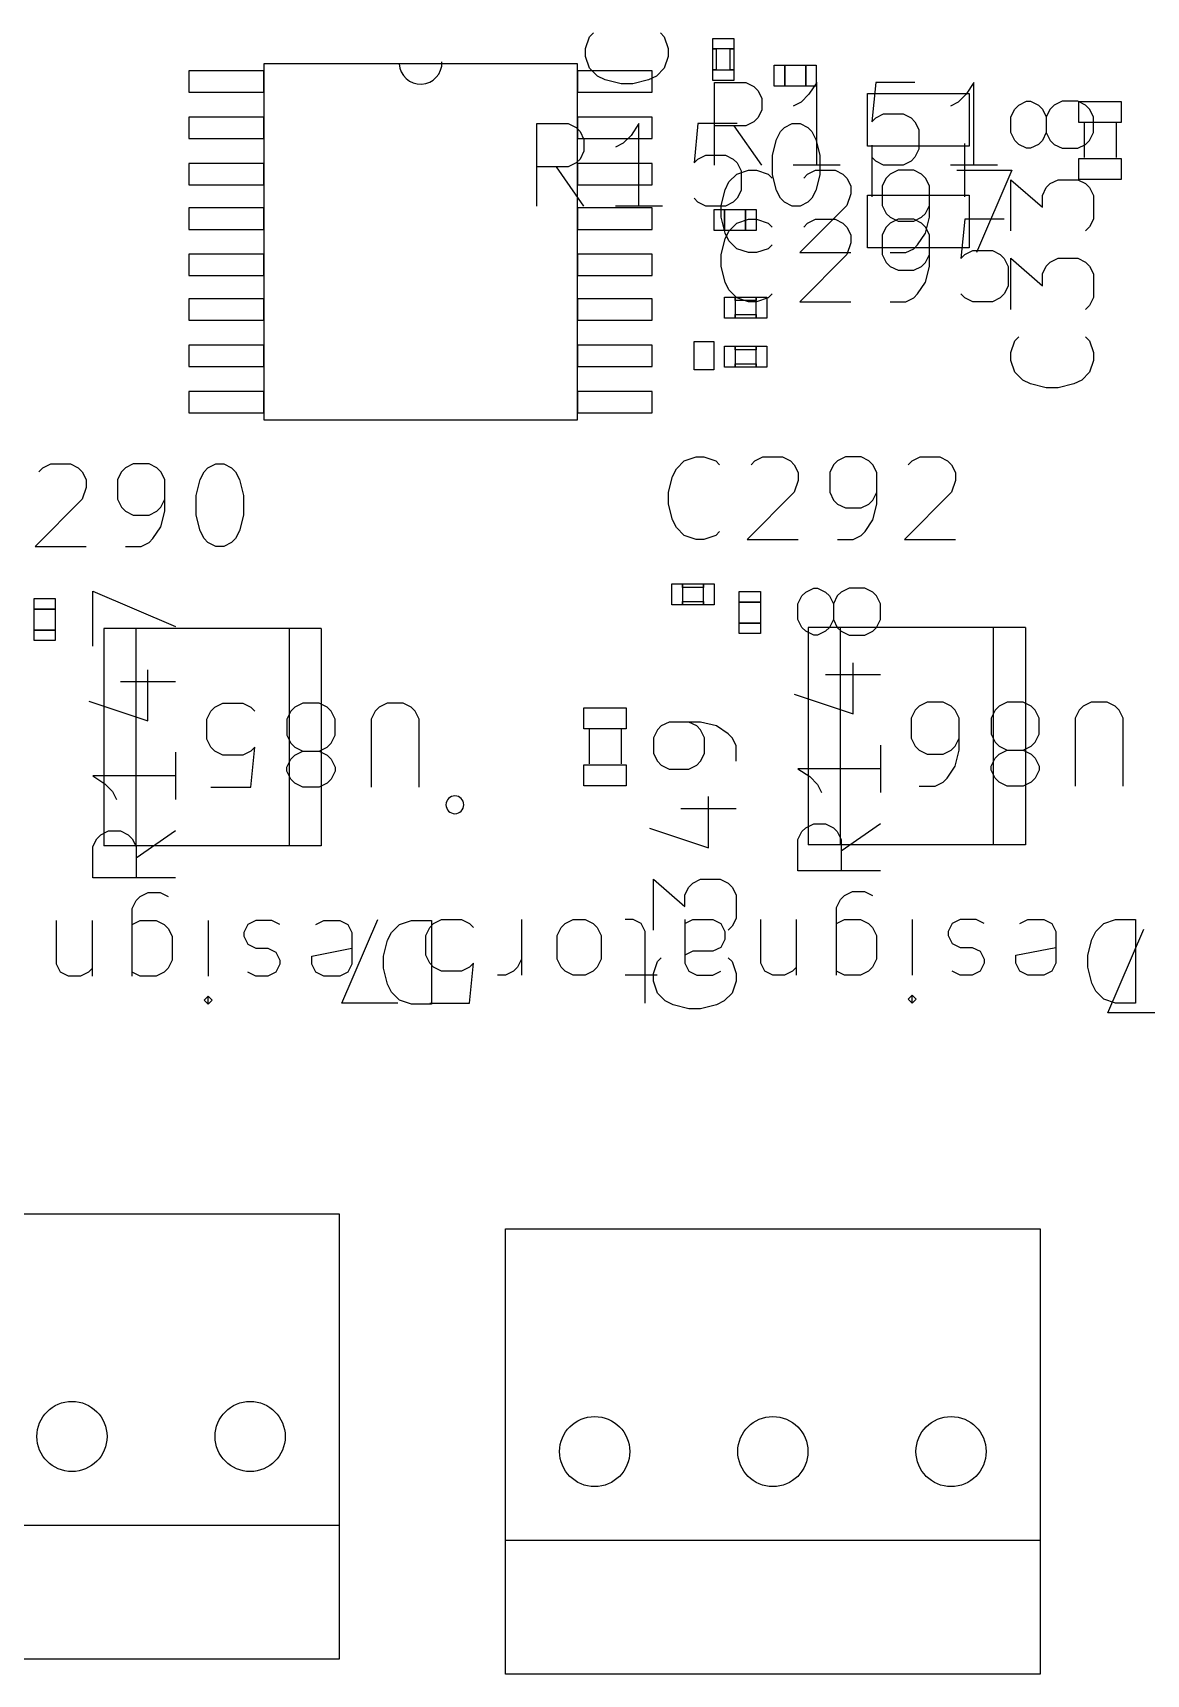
# Model space of a CAD drawing. Header units: millimetres. Extents: x -1 to 260, y -56 to 300.
# Drawn here: x 144.46 to 160.33, y 16.69 to 40.1 of the extents above; entities that cross this region are included whole.
import ezdxf

# ---------------------------------------------------------------- set-up
doc = ezdxf.new("R2010")
doc.units = ezdxf.units.MM
for name, color, linetype, true_color in [('Edge.Cuts', 254, 'CONTINUOUS', 0xd0d2cd), ('F.Fab', 9, 'CONTINUOUS', 0xafafaf), ('F.Silkscreen', 41, 'CONTINUOUS', 0xf2eda1)]:
    doc.layers.add(name, color=color, linetype=linetype, true_color=true_color)

msp = doc.modelspace()

# ---------------------------------------------------------------- linework, layer by layer
at = {"layer": 'Edge.Cuts'}
for centre in [(145.017268, 20.079962), (147.557268, 20.079962), (152.468121, 19.864793), (155.008121, 19.864793), (157.548121, 19.864793)]:
    msp.add_circle(centre, 0.5, dxfattribs=at)
at = {"layer": 'F.Fab', "linetype": 'CONTINUOUS'}
for p, q in [((154.15, 39.87), (154.15, 40.02)), ((154.15, 40.02), (154.45, 40.02)), ((154.15, 39.57), (154.15, 39.87)), ((154.15, 39.87), (154.2, 39.87)), ((154.45, 39.87), (154.15, 39.87)), ((154.2, 39.87), (154.2, 39.57)), ((154.4, 39.57), (154.4, 39.87)), ((154.4, 39.87), (154.45, 39.87)), ((154.45, 40.02), (154.45, 39.87)), ((154.45, 39.87), (154.45, 39.57)), ((147.751256, 39.65839), (147.751256, 34.57839)), ((149.681656, 39.65839), (147.751256, 39.65839)), ((152.221656, 39.65839), (149.681656, 39.65839)), ((152.221656, 34.57839), (152.221656, 39.65839)), ((154.2, 39.57), (154.15, 39.57)), ((154.15, 39.42), (154.15, 39.57)), ((154.15, 39.57), (154.45, 39.57)), ((154.45, 39.57), (154.4, 39.57)), ((154.45, 39.57), (154.45, 39.42)), ((155.027331, 39.339759), (155.027331, 39.639759)), ((155.027331, 39.639759), (155.177331, 39.639759)), ((155.177331, 39.639759), (155.177331, 39.339759)), ((155.477331, 39.339759), (155.477331, 39.639759)), ((155.477331, 39.639759), (155.627331, 39.639759)), ((155.627331, 39.639759), (155.627331, 39.339759)), ((146.684456, 39.55679), (146.684456, 39.25199)), ((147.751256, 39.55679), (146.684456, 39.55679)), ((147.751256, 39.25199), (147.751256, 39.55679)), ((152.221656, 39.55679), (152.221656, 39.25199)), ((153.288456, 39.55679), (152.221656, 39.55679)), ((153.288456, 39.25199), (153.288456, 39.55679)), ((154.45, 39.42), (154.15, 39.42)), ((155.177331, 39.339759), (155.027331, 39.339759)), ((155.627331, 39.339759), (155.477331, 39.339759)), ((146.684456, 39.25199), (147.751256, 39.25199)), ((152.221656, 39.25199), (153.288456, 39.25199)), ((156.3561, 38.4821), (156.3561, 39.2322)), ((156.3561, 39.2322), (157.8062, 39.2322)), ((157.8062, 39.2322), (157.8062, 38.4821)), ((159.370665, 38.8199), (159.370665, 39.1199)), ((159.370665, 39.1199), (159.970565, 39.1199)), ((159.970565, 39.1199), (159.970565, 38.8199)), ((146.684456, 38.89639), (146.684456, 38.59159)), ((147.751256, 38.89639), (146.684456, 38.89639)), ((147.751256, 38.59159), (147.751256, 38.89639)), ((152.221656, 38.89639), (152.221656, 38.59159)), ((153.288456, 38.89639), (152.221656, 38.89639)), ((153.288456, 38.59159), (153.288456, 38.89639)), ((159.970565, 38.8199), (159.370665, 38.8199)), ((159.451465, 38.3209), (159.451465, 38.8109)), ((159.899465, 38.8109), (159.899465, 38.3209)), ((146.684456, 38.59159), (147.751256, 38.59159)), ((152.221656, 38.59159), (153.288456, 38.59159)), ((157.8062, 38.4821), (156.3561, 38.4821)), ((156.42, 38.496), (156.42, 37.759)), ((157.74, 38.521), (157.74, 37.759)), ((146.684456, 38.23599), (146.684456, 37.93119)), ((147.751256, 38.23599), (146.684456, 38.23599)), ((147.751256, 37.93119), (147.751256, 38.23599)), ((152.221656, 38.23599), (152.221656, 37.93119)), ((153.288456, 38.23599), (152.221656, 38.23599)), ((153.288456, 37.93119), (153.288456, 38.23599)), ((159.370665, 38.0071), (159.370665, 38.3071)), ((159.370665, 38.3071), (159.970565, 38.3071)), ((159.970565, 38.3071), (159.970565, 38.0071)), ((146.684456, 37.93119), (147.751256, 37.93119)), ((152.221656, 37.93119), (153.288456, 37.93119)), ((159.970565, 38.0071), (159.370665, 38.0071)), ((156.3561, 37.0343), (156.3561, 37.7844)), ((156.3561, 37.7844), (157.8062, 37.7844)), ((157.8062, 37.7844), (157.8062, 37.0343)), ((146.684456, 37.60099), (146.684456, 37.29619)), ((147.751256, 37.60099), (146.684456, 37.60099)), ((147.751256, 37.29619), (147.751256, 37.60099)), ((152.221656, 37.60099), (152.221656, 37.29619)), ((153.288456, 37.60099), (152.221656, 37.60099)), ((153.288456, 37.29619), (153.288456, 37.60099)), ((154.17, 37.28), (154.17, 37.58)), ((154.17, 37.58), (154.32, 37.58)), ((154.32, 37.58), (154.32, 37.28)), ((154.62, 37.28), (154.62, 37.58)), ((154.62, 37.58), (154.77, 37.58)), ((154.77, 37.58), (154.77, 37.28)), ((146.684456, 37.29619), (147.751256, 37.29619)), ((152.221656, 37.29619), (153.288456, 37.29619)), ((154.32, 37.28), (154.17, 37.28)), ((154.77, 37.28), (154.62, 37.28)), ((157.8062, 37.0343), (156.3561, 37.0343)), ((146.684456, 36.94059), (146.684456, 36.63579)), ((147.751256, 36.94059), (146.684456, 36.94059)), ((147.751256, 36.63579), (147.751256, 36.94059)), ((152.221656, 36.94059), (152.221656, 36.63579)), ((153.288456, 36.94059), (152.221656, 36.94059)), ((153.288456, 36.63579), (153.288456, 36.94059)), ((146.684456, 36.63579), (147.751256, 36.63579)), ((152.221656, 36.63579), (153.288456, 36.63579)), ((146.684456, 36.30559), (146.684456, 36.00079)), ((147.751256, 36.30559), (146.684456, 36.30559)), ((147.751256, 36.00079), (147.751256, 36.30559)), ((152.221656, 36.30559), (152.221656, 36.00079)), ((153.288456, 36.30559), (152.221656, 36.30559)), ((153.288456, 36.00079), (153.288456, 36.30559)), ((154.32, 36.03), (154.32, 36.33)), ((154.32, 36.33), (154.47, 36.33)), ((154.47, 36.33), (154.47, 36.03)), ((154.47, 36.28), (154.47, 36.33)), ((154.47, 36.33), (154.77, 36.33)), ((154.77, 36.33), (154.77, 36.28)), ((154.77, 36.03), (154.77, 36.33)), ((154.77, 36.33), (154.92, 36.33)), ((154.92, 36.33), (154.92, 36.03)), ((154.77, 36.28), (154.47, 36.28)), ((154.47, 36.03), (154.47, 36.08)), ((154.47, 36.08), (154.77, 36.08)), ((154.77, 36.08), (154.77, 36.03)), ((146.684456, 36.00079), (147.751256, 36.00079)), ((152.221656, 36.00079), (153.288456, 36.00079)), ((154.47, 36.03), (154.32, 36.03)), ((154.77, 36.03), (154.47, 36.03)), ((154.92, 36.03), (154.77, 36.03)), ((146.684456, 35.64519), (146.684456, 35.34039)), ((147.751256, 35.64519), (146.684456, 35.64519)), ((147.751256, 35.34039), (147.751256, 35.64519)), ((152.221656, 35.64519), (152.221656, 35.34039)), ((153.288456, 35.64519), (152.221656, 35.64519)), ((153.288456, 35.34039), (153.288456, 35.64519)), ((154.32, 35.33), (154.32, 35.63)), ((154.32, 35.63), (154.47, 35.63)), ((154.47, 35.63), (154.47, 35.33)), ((154.47, 35.58), (154.47, 35.63)), ((154.47, 35.63), (154.77, 35.63)), ((154.77, 35.63), (154.77, 35.58)), ((154.77, 35.33), (154.77, 35.63)), ((154.77, 35.63), (154.92, 35.63)), ((154.92, 35.63), (154.92, 35.33)), ((154.77, 35.58), (154.47, 35.58)), ((154.47, 35.33), (154.47, 35.38)), ((154.47, 35.38), (154.77, 35.38)), ((154.77, 35.38), (154.77, 35.33)), ((146.684456, 35.34039), (147.751256, 35.34039)), ((152.221656, 35.34039), (153.288456, 35.34039)), ((154.47, 35.33), (154.32, 35.33)), ((154.77, 35.33), (154.47, 35.33)), ((154.92, 35.33), (154.77, 35.33)), ((146.684456, 34.98479), (146.684456, 34.67999)), ((147.751256, 34.98479), (146.684456, 34.98479)), ((147.751256, 34.67999), (147.751256, 34.98479)), ((152.221656, 34.98479), (152.221656, 34.67999)), ((153.288456, 34.98479), (152.221656, 34.98479)), ((153.288456, 34.67999), (153.288456, 34.98479)), ((146.684456, 34.67999), (147.751256, 34.67999)), ((152.221656, 34.67999), (153.288456, 34.67999)), ((147.751256, 34.57839), (152.221656, 34.57839)), ((153.57, 31.94), (153.57, 32.24)), ((153.57, 32.24), (153.72, 32.24)), ((153.72, 32.24), (153.72, 31.94)), ((153.72, 32.19), (153.72, 32.24)), ((153.72, 32.24), (154.02, 32.24)), ((154.02, 32.19), (153.72, 32.19)), ((154.02, 32.24), (154.02, 32.19)), ((154.02, 31.94), (154.02, 32.24)), ((154.02, 32.24), (154.17, 32.24)), ((154.17, 32.24), (154.17, 31.94)), ((154.53, 31.98), (154.53, 32.13)), ((154.53, 32.13), (154.83, 32.13)), ((154.83, 32.13), (154.83, 31.98)), ((144.48, 31.88), (144.48, 32.03)), ((144.48, 32.03), (144.78, 32.03)), ((144.78, 31.88), (144.48, 31.88)), ((144.78, 32.03), (144.78, 31.88)), ((153.72, 31.94), (153.57, 31.94)), ((153.72, 31.94), (153.72, 31.99)), ((153.72, 31.99), (154.02, 31.99)), ((154.02, 31.94), (153.72, 31.94)), ((154.02, 31.99), (154.02, 31.94)), ((154.17, 31.94), (154.02, 31.94)), ((154.83, 31.98), (154.53, 31.98)), ((145.471953, 31.603659), (145.471953, 28.504859)), ((148.570753, 31.603659), (145.471953, 31.603659)), ((148.570753, 31.603659), (148.570753, 28.504859)), ((154.53, 31.53), (154.53, 31.68)), ((154.53, 31.68), (154.83, 31.68)), ((154.83, 31.68), (154.83, 31.53)), ((155.508862, 31.617181), (155.508862, 28.518381)), ((158.607662, 31.617181), (155.508862, 31.617181)), ((158.607662, 31.617181), (158.607662, 28.518381)), ((144.48, 31.43), (144.48, 31.58)), ((144.48, 31.58), (144.78, 31.58)), ((144.78, 31.43), (144.48, 31.43)), ((144.78, 31.58), (144.78, 31.43)), ((154.83, 31.53), (154.53, 31.53)), ((146.998106, 30.424745), (147.055171, 30.481811)), ((147.055171, 30.481811), (147.169302, 30.538876)), ((147.169302, 30.538876), (147.454628, 30.538876)), ((147.454628, 30.538876), (147.568759, 30.481811)), ((147.568759, 30.481811), (147.625824, 30.424745)), ((148.196478, 30.481811), (148.139413, 30.424745)), ((148.310609, 30.538876), (148.196478, 30.481811)), ((148.53887, 30.538876), (148.310609, 30.538876)), ((148.653001, 30.481811), (148.53887, 30.538876)), ((148.710066, 30.424745), (148.653001, 30.481811)), ((149.39485, 30.481811), (149.337784, 30.424745)), ((149.50898, 30.538876), (149.39485, 30.481811)), ((149.737242, 30.538876), (149.50898, 30.538876)), ((149.851372, 30.481811), (149.737242, 30.538876)), ((149.908438, 30.424745), (149.851372, 30.481811)), ((152.3152, 30.174), (152.3152, 30.474)), ((152.3152, 30.474), (152.9151, 30.474)), ((152.9151, 30.474), (152.9151, 30.174)), ((157.035015, 30.438267), (156.977949, 30.324137)), ((157.09208, 30.495333), (157.035015, 30.438267)), ((157.206211, 30.552398), (157.09208, 30.495333)), ((157.434472, 30.552398), (157.206211, 30.552398)), ((157.548603, 30.495333), (157.434472, 30.552398)), ((157.605668, 30.438267), (157.548603, 30.495333)), ((157.662733, 30.324137), (157.605668, 30.438267)), ((158.176322, 30.438267), (158.119256, 30.324137)), ((158.233387, 30.495333), (158.176322, 30.438267)), ((158.347518, 30.552398), (158.233387, 30.495333)), ((158.575779, 30.552398), (158.347518, 30.552398)), ((158.68991, 30.495333), (158.575779, 30.552398)), ((158.746975, 30.438267), (158.68991, 30.495333)), ((158.80404, 30.324137), (158.746975, 30.438267)), ((159.374693, 30.438267), (159.317628, 30.324137)), ((159.431759, 30.495333), (159.374693, 30.438267)), ((159.545889, 30.552398), (159.431759, 30.495333)), ((159.774151, 30.552398), (159.545889, 30.552398)), ((159.888281, 30.495333), (159.774151, 30.552398)), ((159.945347, 30.438267), (159.888281, 30.495333)), ((160.002412, 30.324137), (159.945347, 30.438267)), ((146.94104, 30.310615), (146.998106, 30.424745)), ((146.94104, 30.025288), (146.94104, 30.310615)), ((148.139413, 30.424745), (148.082347, 30.310615)), ((148.082347, 30.310615), (148.082347, 30.082353)), ((148.767131, 30.310615), (148.710066, 30.424745)), ((148.767131, 30.082353), (148.767131, 30.310615)), ((149.337784, 30.424745), (149.280719, 30.310615)), ((149.280719, 30.310615), (149.280719, 29.340504)), ((149.965503, 30.310615), (149.908438, 30.424745)), ((149.965503, 29.340504), (149.965503, 30.310615)), ((156.977949, 30.324137), (156.977949, 30.03881)), ((157.662733, 29.867614), (157.662733, 30.324137)), ((158.119256, 30.324137), (158.119256, 30.095875)), ((158.80404, 30.095875), (158.80404, 30.324137)), ((159.317628, 30.324137), (159.317628, 29.354026)), ((160.002412, 29.354026), (160.002412, 30.324137)), ((146.998106, 29.911157), (146.94104, 30.025288)), ((148.082347, 30.082353), (148.139413, 29.968223)), ((148.139413, 29.968223), (148.196478, 29.911157)), ((148.653001, 29.911157), (148.710066, 29.968223)), ((148.710066, 29.968223), (148.767131, 30.082353)), ((152.9151, 30.174), (152.3152, 30.174)), ((152.396, 29.675), (152.396, 30.165)), ((152.844, 30.165), (152.844, 29.675)), ((156.977949, 30.03881), (157.035015, 29.924679)), ((157.605668, 29.924679), (157.662733, 30.03881)), ((158.119256, 30.095875), (158.176322, 29.981745)), ((158.176322, 29.981745), (158.233387, 29.924679)), ((158.68991, 29.924679), (158.746975, 29.981745)), ((158.746975, 29.981745), (158.80404, 30.095875)), ((147.055171, 29.854092), (146.998106, 29.911157)), ((147.169302, 29.797027), (147.055171, 29.854092)), ((147.454628, 29.797027), (147.169302, 29.797027)), ((147.568759, 29.854092), (147.454628, 29.797027)), ((147.568759, 29.340504), (147.625824, 29.911157)), ((147.625824, 29.911157), (147.568759, 29.854092)), ((148.082347, 29.625831), (148.139413, 29.739961)), ((148.139413, 29.739961), (148.196478, 29.797027)), ((148.196478, 29.911157), (148.310609, 29.854092)), ((148.196478, 29.797027), (148.310609, 29.854092)), ((148.310609, 29.854092), (148.53887, 29.854092)), ((148.53887, 29.854092), (148.653001, 29.911157)), ((148.53887, 29.854092), (148.653001, 29.797027)), ((148.653001, 29.797027), (148.710066, 29.739961)), ((148.710066, 29.739961), (148.767131, 29.625831)), ((157.035015, 29.924679), (157.09208, 29.867614)), ((157.09208, 29.867614), (157.206211, 29.810549)), ((157.206211, 29.810549), (157.434472, 29.810549)), ((157.434472, 29.810549), (157.548603, 29.867614)), ((157.548603, 29.867614), (157.605668, 29.924679)), ((157.605668, 29.639353), (157.662733, 29.867614)), ((158.119256, 29.639353), (158.176322, 29.753483)), ((158.176322, 29.753483), (158.233387, 29.810549)), ((158.233387, 29.924679), (158.347518, 29.867614)), ((158.233387, 29.810549), (158.347518, 29.867614)), ((158.347518, 29.867614), (158.575779, 29.867614)), ((158.575779, 29.867614), (158.68991, 29.924679)), ((158.575779, 29.867614), (158.68991, 29.810549)), ((158.68991, 29.810549), (158.746975, 29.753483)), ((158.746975, 29.753483), (158.80404, 29.639353)), ((148.082347, 29.568765), (148.082347, 29.625831)), ((148.139413, 29.454635), (148.082347, 29.568765)), ((148.767131, 29.568765), (148.710066, 29.454635)), ((148.767131, 29.625831), (148.767131, 29.568765)), ((152.3152, 29.3612), (152.3152, 29.6612)), ((152.3152, 29.6612), (152.9151, 29.6612)), ((152.9151, 29.6612), (152.9151, 29.3612)), ((157.491537, 29.468157), (157.605668, 29.639353)), ((158.119256, 29.582287), (158.119256, 29.639353)), ((158.176322, 29.468157), (158.119256, 29.582287)), ((158.80404, 29.582287), (158.746975, 29.468157)), ((158.80404, 29.639353), (158.80404, 29.582287)), ((146.998106, 29.340504), (147.568759, 29.340504)), ((148.196478, 29.397569), (148.139413, 29.454635)), ((148.310609, 29.340504), (148.196478, 29.397569)), ((148.53887, 29.340504), (148.310609, 29.340504)), ((148.653001, 29.397569), (148.53887, 29.340504)), ((148.710066, 29.454635), (148.653001, 29.397569)), ((152.9151, 29.3612), (152.3152, 29.3612)), ((157.09208, 29.354026), (157.320341, 29.354026)), ((157.320341, 29.354026), (157.434472, 29.411091)), ((157.434472, 29.411091), (157.491537, 29.468157)), ((158.233387, 29.411091), (158.176322, 29.468157)), ((158.347518, 29.354026), (158.233387, 29.411091)), ((158.575779, 29.354026), (158.347518, 29.354026)), ((158.68991, 29.411091), (158.575779, 29.354026)), ((158.746975, 29.468157), (158.68991, 29.411091)), ((148.570753, 28.504859), (145.471953, 28.504859)), ((158.607662, 28.518381), (155.508862, 28.518381))]:
    msp.add_line(p, q, dxfattribs=at)
at = {"layer": 'F.Fab'}
for centre in [(145.017268, 20.079962), (147.557268, 20.079962), (152.468121, 19.864793), (155.008121, 19.864793), (157.548121, 19.864793)]:
    msp.add_circle(centre, 0.5, dxfattribs=at)
msp.add_arc((149.986456, 39.67109), 0.305064, -177.614056, 2.385944, dxfattribs=at)
at = {"layer": 'F.Silkscreen', "linetype": 'CONTINUOUS'}
for p, q in [((152.339627, 39.87482), (152.395652, 40.042896)), ((152.395652, 40.042896), (152.451677, 40.098921)), ((153.404104, 40.098921), (153.46013, 40.042896)), ((153.46013, 40.042896), (153.516155, 39.87482)), ((152.339627, 39.76277), (152.339627, 39.87482)), ((153.516155, 39.87482), (153.516155, 39.76277)), ((149.681656, 39.65839), (148.310056, 39.65839)), ((151.662856, 39.65839), (149.681656, 39.65839)), ((152.395652, 39.594695), (152.339627, 39.76277)), ((152.507702, 39.482644), (152.395652, 39.594695)), ((153.46013, 39.594695), (153.348079, 39.482644)), ((153.516155, 39.76277), (153.46013, 39.594695)), ((155.177331, 39.339759), (155.177331, 39.639759)), ((155.177331, 39.639759), (155.477331, 39.639759)), ((155.477331, 39.639759), (155.477331, 39.339759)), ((152.619752, 39.426619), (152.507702, 39.482644)), ((152.843853, 39.370594), (152.619752, 39.426619)), ((153.011928, 39.370594), (152.843853, 39.370594)), ((153.236029, 39.426619), (153.011928, 39.370594)), ((153.348079, 39.482644), (153.236029, 39.426619)), ((154.176619, 38.213844), (154.176619, 39.390372)), ((154.176619, 39.390372), (154.62482, 39.390372)), ((154.62482, 39.390372), (154.736871, 39.334347)), ((154.736871, 39.334347), (154.792896, 39.278322)), ((155.477331, 39.339759), (155.177331, 39.339759)), ((155.633273, 39.390372), (155.521223, 39.222297)), ((155.633273, 38.213844), (155.633273, 39.390372)), ((156.47365, 39.390372), (156.417625, 38.830121)), ((157.033902, 39.390372), (156.47365, 39.390372)), ((157.874279, 39.390372), (157.762229, 39.222297)), ((157.874279, 38.213844), (157.874279, 39.390372)), ((154.792896, 39.278322), (154.848921, 39.166272)), ((154.848921, 39.166272), (154.848921, 38.998196)), ((155.409172, 39.110247), (155.297122, 39.054222)), ((155.521223, 39.222297), (155.409172, 39.110247)), ((157.650178, 39.110247), (157.538128, 39.054222)), ((157.762229, 39.222297), (157.650178, 39.110247)), ((158.513214, 39.06838), (158.625264, 39.124405)), ((158.625264, 39.124405), (158.681289, 39.124405)), ((158.681289, 39.124405), (158.79334, 39.06838)), ((159.129491, 39.124405), (159.01744, 39.06838)), ((159.353591, 39.124405), (159.129491, 39.124405)), ((159.465641, 39.06838), (159.353591, 39.124405)), ((154.792896, 38.886146), (154.736871, 38.830121)), ((154.848921, 38.998196), (154.792896, 38.886146)), ((156.417625, 38.830121), (156.47365, 38.886146)), ((156.47365, 38.886146), (156.585701, 38.942171)), ((156.585701, 38.942171), (156.865826, 38.942171)), ((156.865826, 38.942171), (156.977877, 38.886146)), ((156.977877, 38.886146), (157.033902, 38.830121)), ((158.401164, 38.900304), (158.457189, 39.012355)), ((158.401164, 38.676204), (158.401164, 38.900304)), ((158.457189, 39.012355), (158.513214, 39.06838)), ((158.79334, 39.06838), (158.849365, 39.012355)), ((158.849365, 39.012355), (158.90539, 38.900304)), ((158.961415, 39.012355), (158.90539, 38.900304)), ((158.90539, 38.900304), (158.90539, 38.676204)), ((159.01744, 39.06838), (158.961415, 39.012355)), ((159.521667, 39.012355), (159.465641, 39.06838)), ((159.577692, 38.900304), (159.521667, 39.012355)), ((159.577692, 38.676204), (159.577692, 38.900304)), ((151.642925, 37.627066), (151.642925, 38.803594)), ((151.642925, 38.803594), (152.091126, 38.803594)), ((152.091126, 38.803594), (152.203177, 38.747569)), ((152.203177, 38.747569), (152.259202, 38.691544)), ((152.259202, 38.691544), (152.315227, 38.579494)), ((152.987529, 38.635519), (152.875478, 38.523469)), ((153.099579, 38.803594), (152.987529, 38.635519)), ((153.099579, 37.627066), (153.099579, 38.803594)), ((153.939956, 38.803594), (153.883931, 38.243343)), ((154.500208, 38.803594), (153.939956, 38.803594)), ((154.62482, 38.774096), (154.176619, 38.774096)), ((154.848921, 38.213844), (154.456745, 38.774096)), ((154.736871, 38.830121), (154.62482, 38.774096)), ((155.060459, 38.579494), (155.116484, 38.691544)), ((155.116484, 38.691544), (155.17251, 38.747569)), ((155.17251, 38.747569), (155.28456, 38.803594)), ((155.28456, 38.803594), (155.39661, 38.803594)), ((155.39661, 38.803594), (155.50866, 38.747569)), ((155.50866, 38.747569), (155.564686, 38.691544)), ((155.564686, 38.691544), (155.620711, 38.579494)), ((157.033902, 38.830121), (157.089927, 38.718071)), ((157.089927, 38.718071), (157.089927, 38.437945)), ((158.457189, 38.564153), (158.401164, 38.676204)), ((158.90539, 38.676204), (158.849365, 38.564153)), ((158.90539, 38.676204), (158.961415, 38.564153)), ((159.521667, 38.564153), (159.577692, 38.676204)), ((152.315227, 38.411418), (152.259202, 38.299368)), ((152.315227, 38.579494), (152.315227, 38.411418)), ((152.875478, 38.523469), (152.763428, 38.467444)), ((155.004434, 38.355393), (155.060459, 38.579494)), ((155.620711, 38.579494), (155.676736, 38.355393)), ((157.089927, 38.437945), (157.033902, 38.325895)), ((158.513214, 38.508128), (158.457189, 38.564153)), ((158.625264, 38.452103), (158.513214, 38.508128)), ((158.681289, 38.452103), (158.625264, 38.452103)), ((158.79334, 38.508128), (158.681289, 38.452103)), ((158.849365, 38.564153), (158.79334, 38.508128)), ((158.961415, 38.564153), (159.01744, 38.508128)), ((159.01744, 38.508128), (159.129491, 38.452103)), ((159.129491, 38.452103), (159.353591, 38.452103)), ((159.353591, 38.452103), (159.465641, 38.508128)), ((159.465641, 38.508128), (159.521667, 38.564153)), ((152.091126, 38.187318), (151.642925, 38.187318)), ((152.315227, 37.627066), (151.923051, 38.187318)), ((152.203177, 38.243343), (152.091126, 38.187318)), ((152.259202, 38.299368), (152.203177, 38.243343)), ((153.883931, 38.243343), (153.939956, 38.299368)), ((153.939956, 38.299368), (154.052007, 38.355393)), ((154.052007, 38.355393), (154.332132, 38.355393)), ((154.332132, 38.355393), (154.444183, 38.299368)), ((154.444183, 38.299368), (154.500208, 38.243343)), ((154.500208, 38.243343), (154.556233, 38.131293)), ((155.004434, 38.075268), (155.004434, 38.355393)), ((155.969424, 38.213844), (155.297122, 38.213844)), ((155.676736, 38.355393), (155.676736, 38.075268)), ((156.47365, 38.26987), (156.417625, 38.325895)), ((156.585701, 38.213844), (156.47365, 38.26987)), ((156.865826, 38.213844), (156.585701, 38.213844)), ((156.977877, 38.26987), (156.865826, 38.213844)), ((157.033902, 38.325895), (156.977877, 38.26987)), ((158.21043, 38.213844), (157.538128, 38.213844)), ((154.326619, 37.860247), (154.382644, 37.972297)), ((154.382644, 37.972297), (154.494695, 38.084347)), ((154.494695, 38.084347), (154.66277, 38.140372)), ((154.556233, 38.131293), (154.556233, 37.851167)), ((154.66277, 38.140372), (154.77482, 38.140372)), ((154.77482, 38.140372), (154.942896, 38.084347)), ((154.942896, 38.084347), (154.998921, 38.028322)), ((155.060459, 37.851167), (155.004434, 38.075268)), ((155.447122, 38.028322), (155.503147, 38.084347)), ((155.503147, 38.084347), (155.615198, 38.140372)), ((155.615198, 38.140372), (155.895323, 38.140372)), ((155.676736, 38.075268), (155.620711, 37.851167)), ((155.895323, 38.140372), (156.007374, 38.084347)), ((156.007374, 38.084347), (156.063399, 38.028322)), ((156.063399, 38.028322), (156.119424, 37.916272)), ((156.62365, 38.028322), (156.567625, 37.916272)), ((156.679675, 38.084347), (156.62365, 38.028322)), ((156.791726, 38.140372), (156.679675, 38.084347)), ((157.015826, 38.140372), (156.791726, 38.140372)), ((157.127877, 38.084347), (157.015826, 38.140372)), ((157.183902, 38.028322), (157.127877, 38.084347)), ((157.239927, 37.916272), (157.183902, 38.028322)), ((157.632103, 38.140372), (158.416455, 38.140372)), ((158.416455, 38.140372), (157.912229, 36.963844)), ((158.401164, 37.275575), (158.401164, 38.003902)), ((158.401164, 38.003902), (158.849365, 37.611726)), ((158.90539, 37.891852), (158.961415, 37.947877)), ((158.961415, 37.947877), (159.073465, 38.003902)), ((159.073465, 38.003902), (159.353591, 38.003902)), ((159.353591, 38.003902), (159.465641, 37.947877)), ((159.465641, 37.947877), (159.521667, 37.891852)), ((153.939956, 37.683092), (153.883931, 37.739117)), ((154.270594, 37.636146), (154.326619, 37.860247)), ((154.500208, 37.739117), (154.444183, 37.683092)), ((154.556233, 37.851167), (154.500208, 37.739117)), ((155.116484, 37.739117), (155.060459, 37.851167)), ((155.17251, 37.683092), (155.116484, 37.739117)), ((155.564686, 37.739117), (155.50866, 37.683092)), ((155.620711, 37.851167), (155.564686, 37.739117)), ((156.119424, 37.804222), (156.063399, 37.636146)), ((156.119424, 37.916272), (156.119424, 37.804222)), ((156.567625, 37.916272), (156.567625, 37.636146)), ((157.239927, 37.468071), (157.239927, 37.916272)), ((158.849365, 37.779801), (158.90539, 37.891852)), ((158.849365, 37.611726), (158.849365, 37.779801)), ((159.521667, 37.891852), (159.577692, 37.779801)), ((159.577692, 37.779801), (159.577692, 37.44365)), ((153.43573, 37.627066), (152.763428, 37.627066)), ((154.052007, 37.627066), (153.939956, 37.683092)), ((154.332132, 37.627066), (154.052007, 37.627066)), ((154.270594, 37.468071), (154.270594, 37.636146)), ((154.326619, 37.24397), (154.270594, 37.468071)), ((154.32, 37.28), (154.32, 37.58)), ((154.32, 37.58), (154.62, 37.58)), ((154.444183, 37.683092), (154.332132, 37.627066)), ((154.62, 37.58), (154.62, 37.28)), ((155.28456, 37.627066), (155.17251, 37.683092)), ((155.39661, 37.627066), (155.28456, 37.627066)), ((156.063399, 37.636146), (155.391097, 36.963844)), ((155.50866, 37.683092), (155.39661, 37.627066)), ((156.567625, 37.636146), (156.62365, 37.524096)), ((156.62365, 37.524096), (156.679675, 37.468071)), ((156.679675, 37.468071), (156.791726, 37.412046)), ((157.015826, 37.412046), (157.127877, 37.468071)), ((157.127877, 37.468071), (157.183902, 37.524096)), ((157.183902, 37.524096), (157.239927, 37.636146)), ((157.183902, 37.24397), (157.239927, 37.468071)), ((154.62, 37.28), (154.32, 37.28)), ((154.326619, 37.160247), (154.382644, 37.272297)), ((154.382644, 37.13192), (154.326619, 37.24397)), ((154.382644, 37.272297), (154.494695, 37.384347)), ((154.494695, 37.384347), (154.66277, 37.440372)), ((154.66277, 37.440372), (154.77482, 37.440372)), ((154.77482, 37.440372), (154.942896, 37.384347)), ((154.942896, 37.384347), (154.998921, 37.328322)), ((155.447122, 37.328322), (155.503147, 37.384347)), ((155.503147, 37.384347), (155.615198, 37.440372)), ((155.615198, 37.440372), (155.895323, 37.440372)), ((155.895323, 37.440372), (156.007374, 37.384347)), ((156.007374, 37.384347), (156.063399, 37.328322)), ((156.063399, 37.328322), (156.119424, 37.216272)), ((156.62365, 37.328322), (156.567625, 37.216272)), ((156.679675, 37.384347), (156.62365, 37.328322)), ((156.791726, 37.440372), (156.679675, 37.384347)), ((157.015826, 37.440372), (156.791726, 37.440372)), ((156.791726, 37.412046), (157.015826, 37.412046)), ((157.127877, 37.384347), (157.015826, 37.440372)), ((157.071851, 37.075895), (157.183902, 37.24397)), ((157.183902, 37.328322), (157.127877, 37.384347)), ((157.239927, 37.216272), (157.183902, 37.328322)), ((157.744153, 37.440372), (157.688128, 36.880121)), ((158.304405, 37.440372), (157.744153, 37.440372)), ((159.521667, 37.3316), (159.465641, 37.275575)), ((159.577692, 37.44365), (159.521667, 37.3316)), ((154.270594, 36.936146), (154.326619, 37.160247)), ((154.494695, 37.01987), (154.382644, 37.13192)), ((154.66277, 36.963844), (154.494695, 37.01987)), ((154.942896, 37.01987), (154.77482, 36.963844)), ((154.998921, 37.075895), (154.942896, 37.01987)), ((156.119424, 37.104222), (156.063399, 36.936146)), ((156.119424, 37.216272), (156.119424, 37.104222)), ((156.567625, 37.216272), (156.567625, 36.936146)), ((156.903776, 36.963844), (157.015826, 37.01987)), ((157.015826, 37.01987), (157.071851, 37.075895)), ((157.239927, 36.768071), (157.239927, 37.216272)), ((157.744153, 36.936146), (157.856204, 36.992171)), ((157.856204, 36.992171), (158.136329, 36.992171)), ((158.136329, 36.992171), (158.24838, 36.936146)), ((154.270594, 36.768071), (154.270594, 36.936146)), ((154.326619, 36.54397), (154.270594, 36.768071)), ((154.77482, 36.963844), (154.66277, 36.963844)), ((155.391097, 36.963844), (156.119424, 36.963844)), ((156.063399, 36.936146), (155.391097, 36.263844)), ((156.567625, 36.936146), (156.62365, 36.824096)), ((156.62365, 36.824096), (156.679675, 36.768071)), ((156.679675, 36.963844), (156.903776, 36.963844)), ((156.679675, 36.768071), (156.791726, 36.712046)), ((157.015826, 36.712046), (157.127877, 36.768071)), ((157.127877, 36.768071), (157.183902, 36.824096)), ((157.183902, 36.824096), (157.239927, 36.936146)), ((157.183902, 36.54397), (157.239927, 36.768071)), ((157.688128, 36.880121), (157.744153, 36.936146)), ((158.24838, 36.936146), (158.304405, 36.880121)), ((158.304405, 36.880121), (158.36043, 36.768071)), ((158.36043, 36.768071), (158.36043, 36.487945)), ((158.401164, 36.155072), (158.401164, 36.883399)), ((158.401164, 36.883399), (158.849365, 36.491223)), ((158.849365, 36.659298), (158.90539, 36.771349)), ((158.90539, 36.771349), (158.961415, 36.827374)), ((158.961415, 36.827374), (159.073465, 36.883399)), ((159.073465, 36.883399), (159.353591, 36.883399)), ((159.353591, 36.883399), (159.465641, 36.827374)), ((159.465641, 36.827374), (159.521667, 36.771349)), ((159.521667, 36.771349), (159.577692, 36.659298)), ((154.382644, 36.43192), (154.326619, 36.54397)), ((156.791726, 36.712046), (157.015826, 36.712046)), ((157.071851, 36.375895), (157.183902, 36.54397)), ((158.849365, 36.491223), (158.849365, 36.659298)), ((159.577692, 36.659298), (159.577692, 36.323147)), ((154.494695, 36.31987), (154.382644, 36.43192)), ((154.66277, 36.263844), (154.494695, 36.31987)), ((154.942896, 36.31987), (154.77482, 36.263844)), ((154.998921, 36.375895), (154.942896, 36.31987)), ((156.903776, 36.263844), (157.015826, 36.31987)), ((157.015826, 36.31987), (157.071851, 36.375895)), ((157.744153, 36.31987), (157.688128, 36.375895)), ((157.856204, 36.263844), (157.744153, 36.31987)), ((158.24838, 36.31987), (158.136329, 36.263844)), ((158.304405, 36.375895), (158.24838, 36.31987)), ((158.36043, 36.487945), (158.304405, 36.375895)), ((159.577692, 36.323147), (159.521667, 36.211097)), ((154.77482, 36.263844), (154.66277, 36.263844)), ((155.391097, 36.263844), (156.119424, 36.263844)), ((156.679675, 36.263844), (156.903776, 36.263844)), ((158.136329, 36.263844), (157.856204, 36.263844)), ((159.521667, 36.211097), (159.465641, 36.155072)), ((153.885356, 35.29019), (153.885356, 35.69659)), ((153.885356, 35.69659), (154.164756, 35.69659)), ((154.164756, 35.69659), (154.164756, 35.29019)), ((158.401164, 35.538795), (158.457189, 35.706871)), ((158.457189, 35.706871), (158.513214, 35.762896)), ((159.465641, 35.762896), (159.521667, 35.706871)), ((159.521667, 35.706871), (159.577692, 35.538795)), ((158.401164, 35.426745), (158.401164, 35.538795)), ((158.457189, 35.25867), (158.401164, 35.426745)), ((159.577692, 35.426745), (159.521667, 35.25867)), ((159.577692, 35.538795), (159.577692, 35.426745)), ((154.164756, 35.29019), (153.885356, 35.29019)), ((158.569239, 35.146619), (158.457189, 35.25867)), ((158.681289, 35.090594), (158.569239, 35.146619)), ((159.409616, 35.146619), (159.297566, 35.090594)), ((159.521667, 35.25867), (159.409616, 35.146619)), ((158.90539, 35.034569), (158.681289, 35.090594)), ((159.073465, 35.034569), (158.90539, 35.034569)), ((159.297566, 35.090594), (159.073465, 35.034569)), ((148.310056, 34.57839), (151.662856, 34.57839)), ((144.603147, 33.894347), (144.715198, 33.950372)), ((144.715198, 33.950372), (144.995323, 33.950372)), ((144.995323, 33.950372), (145.107374, 33.894347)), ((145.891726, 33.950372), (145.779675, 33.894347)), ((146.115826, 33.950372), (145.891726, 33.950372)), ((146.227877, 33.894347), (146.115826, 33.950372)), ((146.956204, 33.894347), (147.068254, 33.950372)), ((147.068254, 33.950372), (147.180304, 33.950372)), ((147.180304, 33.950372), (147.292354, 33.894347)), ((153.632644, 33.882297), (153.744695, 33.994347)), ((153.744695, 33.994347), (153.91277, 34.050372)), ((153.91277, 34.050372), (154.02482, 34.050372)), ((154.02482, 34.050372), (154.192896, 33.994347)), ((154.192896, 33.994347), (154.248921, 33.938322)), ((154.697122, 33.938322), (154.753147, 33.994347)), ((154.753147, 33.994347), (154.865198, 34.050372)), ((154.865198, 34.050372), (155.145323, 34.050372)), ((155.145323, 34.050372), (155.257374, 33.994347)), ((155.257374, 33.994347), (155.313399, 33.938322)), ((155.929675, 33.994347), (155.87365, 33.938322)), ((156.041726, 34.050372), (155.929675, 33.994347)), ((156.265826, 34.050372), (156.041726, 34.050372)), ((156.377877, 33.994347), (156.265826, 34.050372)), ((156.433902, 33.938322), (156.377877, 33.994347)), ((156.938128, 33.938322), (156.994153, 33.994347)), ((156.994153, 33.994347), (157.106204, 34.050372)), ((157.106204, 34.050372), (157.386329, 34.050372)), ((157.386329, 34.050372), (157.49838, 33.994347)), ((157.49838, 33.994347), (157.554405, 33.938322)), ((144.547122, 33.838322), (144.603147, 33.894347)), ((145.107374, 33.894347), (145.163399, 33.838322)), ((145.163399, 33.838322), (145.219424, 33.726272)), ((145.219424, 33.726272), (145.219424, 33.614222)), ((145.72365, 33.838322), (145.667625, 33.726272)), ((145.667625, 33.726272), (145.667625, 33.446146)), ((145.779675, 33.894347), (145.72365, 33.838322)), ((146.283902, 33.838322), (146.227877, 33.894347)), ((146.339927, 33.726272), (146.283902, 33.838322)), ((146.339927, 33.278071), (146.339927, 33.726272)), ((146.788128, 33.502171), (146.844153, 33.726272)), ((146.844153, 33.726272), (146.900178, 33.838322)), ((146.900178, 33.838322), (146.956204, 33.894347)), ((147.292354, 33.894347), (147.34838, 33.838322)), ((147.34838, 33.838322), (147.404405, 33.726272)), ((147.404405, 33.726272), (147.46043, 33.502171)), ((153.520594, 33.546146), (153.576619, 33.770247)), ((153.576619, 33.770247), (153.632644, 33.882297)), ((155.313399, 33.938322), (155.369424, 33.826272)), ((155.369424, 33.714222), (155.313399, 33.546146)), ((155.369424, 33.826272), (155.369424, 33.714222)), ((155.87365, 33.938322), (155.817625, 33.826272)), ((155.817625, 33.826272), (155.817625, 33.546146)), ((156.489927, 33.826272), (156.433902, 33.938322)), ((156.489927, 33.378071), (156.489927, 33.826272)), ((157.554405, 33.938322), (157.61043, 33.826272)), ((157.61043, 33.714222), (157.554405, 33.546146)), ((157.61043, 33.826272), (157.61043, 33.714222)), ((145.219424, 33.614222), (145.163399, 33.446146)), ((146.788128, 33.222046), (146.788128, 33.502171)), ((147.46043, 33.502171), (147.46043, 33.222046)), ((153.520594, 33.378071), (153.520594, 33.546146)), ((155.313399, 33.546146), (154.641097, 32.873844)), ((155.817625, 33.546146), (155.87365, 33.434096)), ((156.433902, 33.434096), (156.489927, 33.546146)), ((157.554405, 33.546146), (156.882103, 32.873844)), ((145.163399, 33.446146), (144.491097, 32.773844)), ((145.667625, 33.446146), (145.72365, 33.334096)), ((145.72365, 33.334096), (145.779675, 33.278071)), ((145.779675, 33.278071), (145.891726, 33.222046)), ((146.115826, 33.222046), (146.227877, 33.278071)), ((146.227877, 33.278071), (146.283902, 33.334096)), ((146.283902, 33.334096), (146.339927, 33.446146)), ((146.283902, 33.05397), (146.339927, 33.278071)), ((153.576619, 33.15397), (153.520594, 33.378071)), ((155.87365, 33.434096), (155.929675, 33.378071)), ((155.929675, 33.378071), (156.041726, 33.322046)), ((156.041726, 33.322046), (156.265826, 33.322046)), ((156.265826, 33.322046), (156.377877, 33.378071)), ((156.377877, 33.378071), (156.433902, 33.434096)), ((156.433902, 33.15397), (156.489927, 33.378071)), ((145.891726, 33.222046), (146.115826, 33.222046)), ((146.171851, 32.885895), (146.283902, 33.05397)), ((146.844153, 32.997945), (146.788128, 33.222046)), ((147.46043, 33.222046), (147.404405, 32.997945)), ((153.632644, 33.04192), (153.576619, 33.15397)), ((153.744695, 32.92987), (153.632644, 33.04192)), ((156.321851, 32.985895), (156.433902, 33.15397)), ((144.491097, 32.773844), (145.219424, 32.773844)), ((145.779675, 32.773844), (146.003776, 32.773844)), ((146.003776, 32.773844), (146.115826, 32.82987)), ((146.115826, 32.82987), (146.171851, 32.885895)), ((146.900178, 32.885895), (146.844153, 32.997945)), ((146.956204, 32.82987), (146.900178, 32.885895)), ((147.068254, 32.773844), (146.956204, 32.82987)), ((147.180304, 32.773844), (147.068254, 32.773844)), ((147.292354, 32.82987), (147.180304, 32.773844)), ((147.34838, 32.885895), (147.292354, 32.82987)), ((147.404405, 32.997945), (147.34838, 32.885895)), ((153.91277, 32.873844), (153.744695, 32.92987)), ((154.02482, 32.873844), (153.91277, 32.873844)), ((154.192896, 32.92987), (154.02482, 32.873844)), ((154.248921, 32.985895), (154.192896, 32.92987)), ((154.641097, 32.873844), (155.369424, 32.873844)), ((155.929675, 32.873844), (156.153776, 32.873844)), ((156.153776, 32.873844), (156.265826, 32.92987)), ((156.265826, 32.92987), (156.321851, 32.985895)), ((156.882103, 32.873844), (157.61043, 32.873844)), ((145.316164, 31.351078), (145.316164, 32.13543)), ((145.316164, 32.13543), (146.492692, 31.631204)), ((155.422189, 32.067355), (155.478214, 32.12338)), ((155.478214, 32.12338), (155.590264, 32.179405)), ((155.590264, 32.179405), (155.646289, 32.179405)), ((155.646289, 32.179405), (155.75834, 32.12338)), ((155.75834, 32.12338), (155.814365, 32.067355)), ((155.98244, 32.12338), (155.926415, 32.067355)), ((156.094491, 32.179405), (155.98244, 32.12338)), ((156.318591, 32.179405), (156.094491, 32.179405)), ((156.430641, 32.12338), (156.318591, 32.179405)), ((156.486667, 32.067355), (156.430641, 32.12338)), ((144.48, 31.58), (144.48, 31.88)), ((144.48, 31.88), (144.78, 31.88)), ((144.78, 31.88), (144.78, 31.58)), ((154.53, 31.68), (154.53, 31.98)), ((154.53, 31.98), (154.83, 31.98)), ((154.83, 31.98), (154.83, 31.68)), ((155.366164, 31.955304), (155.422189, 32.067355)), ((155.366164, 31.731204), (155.366164, 31.955304)), ((155.814365, 32.067355), (155.87039, 31.955304)), ((155.926415, 32.067355), (155.87039, 31.955304)), ((155.87039, 31.955304), (155.87039, 31.731204)), ((156.542692, 31.955304), (156.486667, 32.067355)), ((156.542692, 31.731204), (156.542692, 31.955304)), ((145.929153, 31.603659), (145.929153, 28.504859)), ((148.113553, 31.603659), (145.929153, 31.603659)), ((148.113553, 31.603659), (148.113553, 28.504859)), ((154.83, 31.68), (154.53, 31.68)), ((155.422189, 31.619153), (155.366164, 31.731204)), ((155.478214, 31.563128), (155.422189, 31.619153)), ((155.814365, 31.619153), (155.75834, 31.563128)), ((155.87039, 31.731204), (155.814365, 31.619153)), ((155.87039, 31.731204), (155.926415, 31.619153)), ((155.926415, 31.619153), (155.98244, 31.563128)), ((155.966062, 31.617181), (155.966062, 28.518381)), ((158.150462, 31.617181), (155.966062, 31.617181)), ((156.430641, 31.563128), (156.486667, 31.619153)), ((156.486667, 31.619153), (156.542692, 31.731204)), ((158.150462, 31.617181), (158.150462, 28.518381)), ((144.78, 31.58), (144.48, 31.58)), ((155.590264, 31.507103), (155.478214, 31.563128)), ((155.646289, 31.507103), (155.590264, 31.507103)), ((155.75834, 31.563128), (155.646289, 31.507103)), ((155.98244, 31.563128), (156.094491, 31.507103)), ((156.094491, 31.507103), (156.318591, 31.507103)), ((156.318591, 31.507103), (156.430641, 31.563128)), ((146.100516, 30.2866), (146.100516, 31.014927)), ((155.75834, 30.946852), (156.542692, 30.946852)), ((156.150516, 30.3866), (156.150516, 31.114927)), ((145.70834, 30.846852), (146.492692, 30.846852)), ((155.310139, 30.666726), (156.150516, 30.3866)), ((145.260139, 30.566726), (146.100516, 30.2866)), ((153.418214, 30.21338), (153.362189, 30.157355)), ((153.530264, 30.269405), (153.418214, 30.21338)), ((153.978465, 30.269405), (153.530264, 30.269405)), ((153.92244, 30.21338), (153.81039, 30.269405)), ((153.978465, 30.157355), (153.92244, 30.21338)), ((154.202566, 30.21338), (153.978465, 30.269405)), ((154.370641, 30.101329), (154.202566, 30.21338)), ((153.362189, 30.157355), (153.306164, 30.045304)), ((153.306164, 30.045304), (153.306164, 29.821204)), ((154.034491, 30.045304), (153.978465, 30.157355)), ((154.034491, 29.821204), (154.034491, 30.045304)), ((154.426667, 30.045304), (154.370641, 30.101329)), ((154.482692, 29.933254), (154.426667, 30.045304)), ((146.492692, 29.838399), (146.492692, 29.166097)), ((153.306164, 29.821204), (153.362189, 29.709153)), ((153.978465, 29.709153), (154.034491, 29.821204)), ((154.482692, 29.709153), (154.482692, 29.933254)), ((156.542692, 29.938399), (156.542692, 29.266097)), ((146.492692, 29.502248), (145.316164, 29.502248)), ((145.316164, 29.502248), (145.484239, 29.390198)), ((153.362189, 29.709153), (153.418214, 29.653128)), ((153.418214, 29.653128), (153.530264, 29.597103)), ((153.530264, 29.597103), (153.81039, 29.597103)), ((153.81039, 29.597103), (153.92244, 29.653128)), ((153.92244, 29.653128), (153.978465, 29.709153)), ((156.542692, 29.602248), (155.366164, 29.602248)), ((155.366164, 29.602248), (155.534239, 29.490198)), ((145.484239, 29.390198), (145.596289, 29.278147)), ((145.596289, 29.278147), (145.652315, 29.166097)), ((155.534239, 29.490198), (155.646289, 29.378147)), ((155.646289, 29.378147), (155.702315, 29.266097)), ((153.69834, 29.036852), (154.482692, 29.036852)), ((154.090516, 28.4766), (154.090516, 29.204927)), ((155.478214, 28.761871), (155.590264, 28.817896)), ((155.590264, 28.817896), (155.75834, 28.817896)), ((155.75834, 28.817896), (155.87039, 28.761871)), ((156.542692, 28.817896), (155.98244, 28.42572)), ((145.316164, 28.493795), (145.372189, 28.605846)), ((145.372189, 28.605846), (145.428214, 28.661871)), ((145.428214, 28.661871), (145.540264, 28.717896)), ((145.540264, 28.717896), (145.70834, 28.717896)), ((145.70834, 28.717896), (145.82039, 28.661871)), ((145.82039, 28.661871), (145.876415, 28.605846)), ((145.876415, 28.605846), (145.93244, 28.493795)), ((146.492692, 28.717896), (145.93244, 28.32572)), ((153.250139, 28.756726), (154.090516, 28.4766)), ((155.366164, 28.593795), (155.422189, 28.705846)), ((155.366164, 28.145594), (155.366164, 28.593795)), ((155.422189, 28.705846), (155.478214, 28.761871)), ((155.87039, 28.761871), (155.926415, 28.705846)), ((155.926415, 28.705846), (155.98244, 28.593795)), ((155.98244, 28.593795), (155.98244, 28.145594)), ((145.316164, 28.045594), (145.316164, 28.493795)), ((148.113553, 28.504859), (145.929153, 28.504859)), ((145.93244, 28.493795), (145.93244, 28.045594)), ((158.150462, 28.518381), (155.966062, 28.518381)), ((156.542692, 28.145594), (155.366164, 28.145594)), ((146.492692, 28.045594), (145.316164, 28.045594)), ((153.306164, 27.300072), (153.306164, 28.028399)), ((153.306164, 28.028399), (153.754365, 27.636223)), ((153.754365, 27.804298), (153.81039, 27.916349)), ((153.81039, 27.916349), (153.866415, 27.972374)), ((153.866415, 27.972374), (153.978465, 28.028399)), ((153.978465, 28.028399), (154.258591, 28.028399)), ((154.258591, 28.028399), (154.370641, 27.972374)), ((154.370641, 27.972374), (154.426667, 27.916349)), ((154.426667, 27.916349), (154.482692, 27.804298)), ((145.877812, 27.61094), (145.934659, 27.724635)), ((145.934659, 27.724635), (145.991507, 27.781483)), ((145.991507, 27.781483), (146.105202, 27.83833)), ((146.105202, 27.83833), (146.275745, 27.83833)), ((146.275745, 27.83833), (146.38944, 27.781483)), ((153.754365, 27.636223), (153.754365, 27.804298)), ((154.482692, 27.804298), (154.482692, 27.468147)), ((155.914721, 27.624462), (155.971568, 27.738157)), ((155.914721, 26.658052), (155.914721, 27.624462)), ((155.971568, 27.738157), (156.028416, 27.795005)), ((156.028416, 27.795005), (156.142111, 27.851852)), ((156.142111, 27.851852), (156.312654, 27.851852)), ((156.312654, 27.851852), (156.426349, 27.795005)), ((144.797707, 26.815073), (144.797707, 27.440397)), ((145.309335, 26.64453), (145.309335, 27.440397)), ((145.877812, 26.64453), (145.877812, 27.61094)), ((145.877812, 27.38355), (145.991507, 27.440397)), ((145.991507, 27.440397), (146.218898, 27.440397)), ((146.218898, 27.440397), (146.332593, 27.38355)), ((146.957916, 27.440397), (146.957916, 26.64453)), ((147.640088, 27.440397), (147.526393, 27.38355)), ((147.867479, 27.440397), (147.640088, 27.440397)), ((147.981174, 27.38355), (147.867479, 27.440397)), ((148.492802, 27.38355), (148.606498, 27.440397)), ((148.606498, 27.440397), (148.833888, 27.440397)), ((148.833888, 27.440397), (148.947583, 27.38355)), ((148.865616, 26.260119), (149.377245, 27.453919)), ((149.686602, 27.38355), (149.857145, 27.440397)), ((149.857145, 27.440397), (150.141383, 27.440397)), ((150.116263, 27.340224), (150.173111, 27.397072)), ((150.141383, 27.440397), (150.141383, 26.246597)), ((150.173111, 27.397072), (150.286806, 27.453919)), ((150.286806, 27.453919), (150.571044, 27.453919)), ((150.571044, 27.453919), (150.684739, 27.397072)), ((150.684739, 27.397072), (150.741587, 27.340224)), ((151.423758, 27.453919), (151.423758, 26.658052)), ((151.992235, 27.340224), (152.049082, 27.397072)), ((152.049082, 27.397072), (152.162778, 27.453919)), ((152.162778, 27.453919), (152.333321, 27.453919)), ((152.333321, 27.453919), (152.447016, 27.397072)), ((152.447016, 27.397072), (152.503863, 27.340224)), ((153.015492, 27.453919), (152.901796, 27.453919)), ((153.129187, 27.397072), (153.015492, 27.453919)), ((153.186034, 27.283376), (153.129187, 27.397072)), ((153.754511, 27.453919), (153.754511, 26.828595)), ((153.754511, 27.397072), (153.868206, 27.453919)), ((153.868206, 27.453919), (154.152444, 27.453919)), ((154.152444, 27.453919), (154.266139, 27.397072)), ((154.266139, 27.397072), (154.322987, 27.283376)), ((154.482692, 27.468147), (154.426667, 27.356097)), ((154.834616, 26.828595), (154.834616, 27.453919)), ((155.346244, 26.658052), (155.346244, 27.453919)), ((155.914721, 27.397072), (156.028416, 27.453919)), ((156.028416, 27.453919), (156.255807, 27.453919)), ((156.255807, 27.453919), (156.369502, 27.397072)), ((156.369502, 27.397072), (156.426349, 27.340224)), ((156.994825, 27.453919), (156.994825, 26.658052)), ((157.563302, 27.397072), (157.506454, 27.283376)), ((157.676997, 27.453919), (157.563302, 27.397072)), ((157.904388, 27.453919), (157.676997, 27.453919)), ((158.018083, 27.397072), (157.904388, 27.453919)), ((158.529711, 27.397072), (158.643407, 27.453919)), ((158.643407, 27.453919), (158.870797, 27.453919)), ((158.870797, 27.453919), (158.984492, 27.397072)), ((158.984492, 27.397072), (159.04134, 27.283376)), ((159.609816, 27.283376), (159.723511, 27.397072)), ((159.723511, 27.397072), (159.894054, 27.453919)), ((159.894054, 27.453919), (160.178292, 27.453919)), ((160.178292, 27.453919), (160.178292, 26.260119)), ((146.332593, 27.38355), (146.38944, 27.326702)), ((146.38944, 27.326702), (146.446288, 27.213007)), ((146.446288, 27.213007), (146.446288, 26.871921)), ((147.526393, 27.38355), (147.469545, 27.269854)), ((147.469545, 27.269854), (147.469545, 27.213007)), ((147.469545, 27.213007), (147.526393, 27.099311)), ((148.947583, 27.38355), (149.004431, 27.269854)), ((149.004431, 27.269854), (149.004431, 26.815073)), ((149.459212, 26.928769), (149.51606, 27.156159)), ((149.51606, 27.156159), (149.572907, 27.269854)), ((149.572907, 27.269854), (149.686602, 27.38355)), ((150.059416, 27.226529), (150.116263, 27.340224)), ((150.059416, 26.942291), (150.059416, 27.226529)), ((151.935387, 27.226529), (151.992235, 27.340224)), ((151.935387, 26.885443), (151.935387, 27.226529)), ((152.503863, 27.340224), (152.560711, 27.226529)), ((152.560711, 27.226529), (152.560711, 26.885443)), ((153.186034, 26.260119), (153.186034, 27.283376)), ((154.322987, 27.169681), (154.266139, 27.055986)), ((154.322987, 27.283376), (154.322987, 27.169681)), ((154.426667, 27.356097), (154.370641, 27.300072)), ((156.426349, 27.340224), (156.483197, 27.226529)), ((156.483197, 27.226529), (156.483197, 26.885443)), ((157.506454, 27.283376), (157.506454, 27.226529)), ((157.506454, 27.226529), (157.563302, 27.112833)), ((159.04134, 27.283376), (159.04134, 26.828595)), ((159.496121, 26.942291), (159.552969, 27.169681)), ((159.552969, 27.169681), (159.609816, 27.283376)), ((159.784213, 26.121528), (160.295842, 27.315328)), ((147.526393, 27.099311), (147.640088, 27.042464)), ((147.640088, 27.042464), (147.810631, 27.042464)), ((147.810631, 27.042464), (147.924326, 26.985616)), ((147.924326, 26.985616), (147.981174, 26.871921)), ((148.435955, 26.928769), (149.004431, 27.042464)), ((148.435955, 26.815073), (148.435955, 26.928769)), ((149.459212, 26.758226), (149.459212, 26.928769)), ((150.116263, 26.828595), (150.059416, 26.942291)), ((153.868206, 26.999138), (153.754511, 26.942291)), ((154.152444, 26.999138), (153.868206, 26.999138)), ((154.266139, 27.055986), (154.152444, 26.999138)), ((157.563302, 27.112833), (157.676997, 27.055986)), ((157.676997, 27.055986), (157.84754, 27.055986)), ((157.84754, 27.055986), (157.961235, 26.999138)), ((157.961235, 26.999138), (158.018083, 26.885443)), ((158.472864, 26.942291), (159.04134, 27.055986)), ((158.472864, 26.828595), (158.472864, 26.942291)), ((159.496121, 26.771748), (159.496121, 26.942291)), ((144.854554, 26.701378), (144.797707, 26.815073)), ((144.96825, 26.64453), (144.854554, 26.701378)), ((145.252488, 26.701378), (145.138793, 26.64453)), ((145.309335, 26.758226), (145.252488, 26.701378)), ((145.991507, 26.64453), (145.877812, 26.701378)), ((146.332593, 26.701378), (146.218898, 26.64453)), ((146.38944, 26.758226), (146.332593, 26.701378)), ((146.446288, 26.871921), (146.38944, 26.758226)), ((147.640088, 26.64453), (147.526393, 26.701378)), ((147.924326, 26.701378), (147.810631, 26.64453)), ((147.981174, 26.815073), (147.924326, 26.701378)), ((147.981174, 26.871921), (147.981174, 26.815073)), ((148.492802, 26.701378), (148.435955, 26.815073)), ((148.606498, 26.64453), (148.492802, 26.701378)), ((148.947583, 26.701378), (148.833888, 26.64453)), ((149.004431, 26.815073), (148.947583, 26.701378)), ((149.51606, 26.530835), (149.459212, 26.758226)), ((150.173111, 26.771748), (150.116263, 26.828595)), ((150.286806, 26.7149), (150.173111, 26.771748)), ((150.571044, 26.7149), (150.286806, 26.7149)), ((150.684739, 26.771748), (150.571044, 26.7149)), ((150.684739, 26.260119), (150.741587, 26.828595)), ((150.741587, 26.828595), (150.684739, 26.771748)), ((151.310063, 26.7149), (151.196368, 26.658052)), ((151.366911, 26.771748), (151.310063, 26.7149)), ((151.423758, 26.885443), (151.366911, 26.771748)), ((151.992235, 26.771748), (151.935387, 26.885443)), ((152.049082, 26.7149), (151.992235, 26.771748)), ((152.162778, 26.658052), (152.049082, 26.7149)), ((152.447016, 26.7149), (152.333321, 26.658052)), ((152.503863, 26.771748), (152.447016, 26.7149)), ((152.560711, 26.885443), (152.503863, 26.771748)), ((153.306164, 26.683795), (153.362189, 26.851871)), ((153.362189, 26.851871), (153.418214, 26.907896)), ((153.754511, 26.828595), (153.811358, 26.7149)), ((153.811358, 26.7149), (153.925054, 26.658052)), ((154.152444, 26.658052), (154.266139, 26.7149)), ((154.370641, 26.907896), (154.426667, 26.851871)), ((154.426667, 26.851871), (154.482692, 26.683795)), ((154.891463, 26.7149), (154.834616, 26.828595)), ((155.005159, 26.658052), (154.891463, 26.7149)), ((155.289397, 26.7149), (155.175702, 26.658052)), ((155.346244, 26.771748), (155.289397, 26.7149)), ((156.028416, 26.658052), (155.914721, 26.7149)), ((156.369502, 26.7149), (156.255807, 26.658052)), ((156.426349, 26.771748), (156.369502, 26.7149)), ((156.483197, 26.885443), (156.426349, 26.771748)), ((157.676997, 26.658052), (157.563302, 26.7149)), ((157.961235, 26.7149), (157.84754, 26.658052)), ((158.018083, 26.828595), (157.961235, 26.7149)), ((158.018083, 26.885443), (158.018083, 26.828595)), ((158.529711, 26.7149), (158.472864, 26.828595)), ((158.643407, 26.658052), (158.529711, 26.7149)), ((158.984492, 26.7149), (158.870797, 26.658052)), ((159.04134, 26.828595), (158.984492, 26.7149)), ((159.552969, 26.544357), (159.496121, 26.771748)), ((145.138793, 26.64453), (144.96825, 26.64453)), ((146.218898, 26.64453), (145.991507, 26.64453)), ((147.810631, 26.64453), (147.640088, 26.64453)), ((148.833888, 26.64453), (148.606498, 26.64453)), ((149.572907, 26.41714), (149.51606, 26.530835)), ((151.196368, 26.658052), (151.082673, 26.658052)), ((152.333321, 26.658052), (152.162778, 26.658052)), ((153.356577, 26.658052), (152.901796, 26.658052)), ((153.306164, 26.571745), (153.306164, 26.683795)), ((153.362189, 26.40367), (153.306164, 26.571745)), ((153.925054, 26.658052), (154.152444, 26.658052)), ((154.482692, 26.571745), (154.426667, 26.40367)), ((154.482692, 26.683795), (154.482692, 26.571745)), ((155.175702, 26.658052), (155.005159, 26.658052)), ((156.255807, 26.658052), (156.028416, 26.658052)), ((157.84754, 26.658052), (157.676997, 26.658052)), ((158.870797, 26.658052), (158.643407, 26.658052)), ((159.609816, 26.430662), (159.552969, 26.544357)), ((146.957916, 26.360292), (146.901069, 26.303445)), ((146.901069, 26.303445), (146.957916, 26.246597)), ((147.014764, 26.303445), (146.957916, 26.360292)), ((146.957916, 26.246597), (146.957916, 26.360292)), ((146.957916, 26.246597), (147.014764, 26.303445)), ((149.661483, 26.260119), (148.865616, 26.260119)), ((149.686602, 26.303445), (149.572907, 26.41714)), ((149.857145, 26.246597), (149.686602, 26.303445)), ((150.141383, 26.246597), (149.857145, 26.246597)), ((150.116263, 26.260119), (150.684739, 26.260119)), ((153.474239, 26.291619), (153.362189, 26.40367)), ((153.586289, 26.235594), (153.474239, 26.291619)), ((153.81039, 26.179569), (153.586289, 26.235594)), ((154.202566, 26.235594), (153.978465, 26.179569)), ((154.314616, 26.291619), (154.202566, 26.235594)), ((154.426667, 26.40367), (154.314616, 26.291619)), ((156.994825, 26.373814), (156.937978, 26.316967)), ((156.937978, 26.316967), (156.994825, 26.260119)), ((157.051673, 26.316967), (156.994825, 26.373814)), ((156.994825, 26.260119), (156.994825, 26.373814)), ((156.994825, 26.260119), (157.051673, 26.316967)), ((159.723511, 26.316967), (159.609816, 26.430662)), ((159.894054, 26.260119), (159.723511, 26.316967)), ((160.178292, 26.260119), (159.894054, 26.260119)), ((153.978465, 26.179569), (153.81039, 26.179569)), ((160.58008, 26.121528), (159.784213, 26.121528)), ((141.207268, 23.254962), (148.827268, 23.254962)), ((148.827268, 23.254962), (148.827268, 18.809962)), ((151.198121, 23.039793), (158.818121, 23.039793)), ((151.198121, 18.594793), (151.198121, 23.039793)), ((158.818121, 23.039793), (158.818121, 18.594793)), ((148.827268, 18.809962), (141.207268, 18.809962)), ((148.827268, 18.809962), (148.827268, 16.904962)), ((151.198121, 16.689793), (151.198121, 18.594793)), ((158.818121, 18.594793), (151.198121, 18.594793)), ((158.818121, 18.594793), (158.818121, 16.689793)), ((148.827268, 16.904962), (141.207268, 16.904962)), ((158.818121, 16.689793), (151.198121, 16.689793))]:
    msp.add_line(p, q, dxfattribs=at)
at = {"layer": 'F.Silkscreen'}
for centre in [(145.017268, 20.079962), (147.557268, 20.079962), (152.468121, 19.864793), (155.008121, 19.864793), (157.548121, 19.864793)]:
    msp.add_circle(centre, 0.5, dxfattribs=at)
for centre, radius, start, end in [((149.986456, 39.67109), 0.305064, -177.614056, 2.385944), ((150.475753, 29.089059), 0.127, 0, 180), ((150.475753, 29.089059), 0.127, -180, 0)]:
    msp.add_arc(centre, radius, start, end, dxfattribs=at)

doc.saveas('drawing.dxf')
